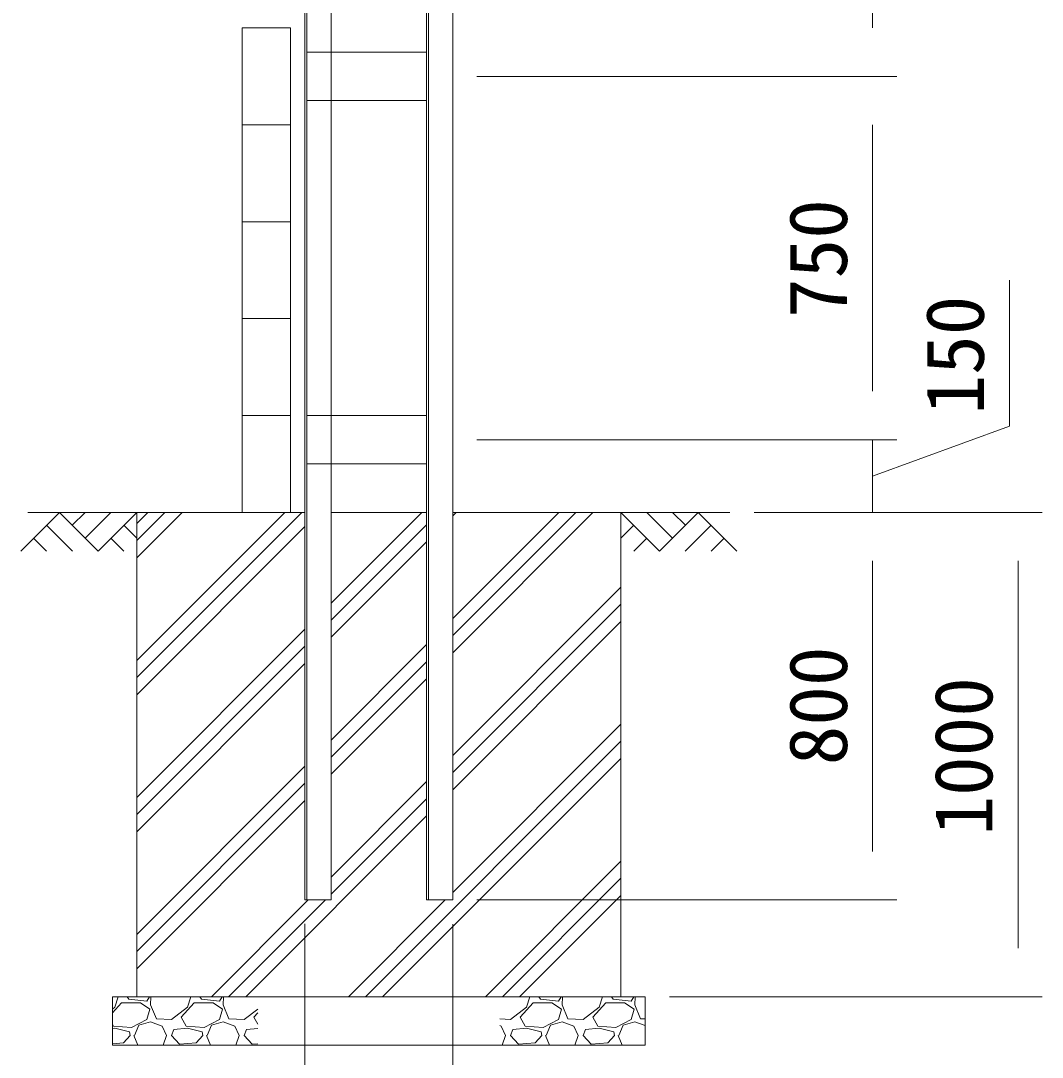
# Model space of a CAD drawing. Units: millimetres, scale not verified. Extents: x -10500 to 10500, y -7425 to 7425.
# Drawn here: x -1995 to 115, y -4973 to -2833 of the extents above; entities that cross this region are included whole.
import ezdxf
from ezdxf.enums import TextEntityAlignment as Align

# ---------------------------------------------------------------- set-up
doc = ezdxf.new("R2010")
doc.units = ezdxf.units.MM
doc.header["$LTSCALE"] = 50
doc.linetypes.add('DASHED', pattern=[7.5, 6, -1.5])
for name, color, linetype, lineweight in [('0-1_D-STR1', 1, 'Continuous', 18), ('0-6_D-STR-DIM', 7, 'Continuous', 9), ('0-8_D-BGD', 7, 'Continuous', 9), ('0-9_D-STR4', 7, 'Continuous', 9), ('0-A_D-DCR-HCH', 7, 'Continuous', 9)]:
    doc.layers.add(name, color=color, linetype=linetype, lineweight=lineweight)
doc.styles.add('ＭＳ ゴシック', font='')
doc.styles.get('ＭＳ ゴシック').set_extended_font_data('MS Gothic')

msp = doc.modelspace()

# ---------------------------------------------------------------- linework, layer by layer
at = {"layer": '0-1_D-STR1'}
for p, q in [((-1407.79, -4647.93), (-1407.79, 2225.4)), ((-1403.79, -4647.93), (-1403.79, 2225.07)), ((-1102.79, -4647.93), (-1102.79, 2000.44)), ((-1156.79, -4647.93), (-1156.79, 1978.07)), ((-1152.79, -4647.93), (-1152.79, 1979.73)), ((-1353.79, -2897.93), (-1353.79, -2097.93)), ((-1156.79, -2897.93), (-1403.79, -2897.93)), ((-1403.79, -2997.93), (-1156.79, -2997.93)), ((-1353.79, -3647.93), (-1353.79, -2997.93)), ((-1156.79, -3647.93), (-1403.79, -3647.93)), ((-1403.79, -3747.93), (-1156.79, -3747.93)), ((-1353.79, -4647.93), (-1353.79, -3747.93)), ((-1407.79, -4647.93), (-1353.79, -4647.93)), ((-1156.79, -4647.93), (-1102.79, -4647.93))]:
    msp.add_line(p, q, dxfattribs=at)
at = {"layer": '0-1_D-STR1', "linetype": 'DASHED'}
for p, q in [((-1353.79, -2897.93), (-1353.79, -2997.93)), ((-1353.79, -3647.93), (-1353.79, -3747.93))]:
    msp.add_line(p, q, dxfattribs=at)
at = {"layer": '0-6_D-STR-DIM'}
for p, q in [((-235.59, -2847.93), (-235.59, -2147.93)), ((-1052.79, -2947.93), (-185.59, -2947.93)), ((-1052.79, -2947.93), (-185.59, -2947.93)), ((-235.59, -3597.93), (-235.59, -3047.93)), ((-235.59, -3597.93), (-235.59, -3497.93)), ((-1052.79, -3697.93), (-185.59, -3697.93)), ((-1052.79, -3697.93), (-185.59, -3697.93)), ((-235.59, -3847.93), (-235.59, -3697.93)), ((-235.59, -3847.93), (-235.59, -3697.93)), ((-480.29, -3847.93), (-185.59, -3847.93)), ((-480.29, -3847.93), (-185.59, -3847.93)), ((-480.29, -3847.93), (114.71, -3847.93)), ((-235.59, -4547.93), (-235.59, -3947.93)), ((-235.59, -3947.93), (-235.59, -4047.93)), ((64.71, -3947.93), (64.71, -4747.93)), ((-1052.79, -4647.93), (-185.59, -4647.93)), ((-1407.79, -4697.41), (-1407.79, -5307.93)), ((-1102.79, -4697.93), (-1102.79, -5307.93)), ((-655.29, -4847.93), (114.71, -4847.93))]:
    msp.add_line(p, q, dxfattribs=at)
msp.add_lwpolyline([(-235.59, -3772.93), (46.99, -3669.89), (46.99, -3368.44)], dxfattribs=at)
at = {"layer": '0-8_D-BGD'}
for p, q in [((-1437.79, -3847.93), (-1437.79, -2847.93)), ((-1537.79, -3047.93), (-1437.79, -3047.93)), ((-1537.79, -3247.93), (-1437.79, -3247.93)), ((-1537.79, -3447.93), (-1437.79, -3447.93)), ((-1537.79, -3647.93), (-1437.79, -3647.93)), ((-1980.29, -3847.93), (-1407.79, -3847.93)), ((-1353.79, -3847.93), (-1156.79, -3847.93)), ((-1102.79, -3847.93), (-530.29, -3847.93))]:
    msp.add_line(p, q, dxfattribs=at)
msp.add_lwpolyline([(-1537.79, -3847.93), (-1537.79, -2847.93), (-1437.79, -2847.93)], dxfattribs=at)
at = {"layer": '0-9_D-STR4'}
for p, q in [((-1755.29, -4847.93), (-1755.29, -3847.93)), ((-755.29, -4847.93), (-755.29, -3847.93)), ((-1805.29, -4847.93), (-705.29, -4847.93)), ((-1805.29, -4847.93), (-1805.29, -4947.93)), ((-705.29, -4847.93), (-705.29, -4947.93)), ((-1805.29, -4947.93), (-705.29, -4947.93))]:
    msp.add_line(p, q, dxfattribs=at)
at = {"layer": '0-A_D-DCR-HCH'}
for p, q in [((-1914.93, -3847.93), (-1994.75, -3927.75)), ((-1914.93, -3847.93), (-1835.11, -3927.75)), ((-1888.32, -3874.54), (-1861.72, -3847.93)), ((-1861.72, -3901.14), (-1808.5, -3847.93)), ((-1835.11, -3927.75), (-1755.29, -3847.93)), ((-1755.29, -3941.62), (-1661.6, -3847.93)), ((-1755.29, -3906.27), (-1696.96, -3847.93)), ((-1755.29, -4189.11), (-1414.11, -3847.93)), ((-1755.29, -3870.91), (-1732.31, -3847.93)), ((-1755.29, -4153.75), (-1449.47, -3847.93)), ((-1353.79, -4035.1), (-1166.63, -3847.93)), ((-1102.79, -3854.81), (-1095.92, -3847.93)), ((-1102.79, -4137.65), (-813.07, -3847.93)), ((-1102.79, -4102.29), (-848.43, -3847.93)), ((-1102.79, -4066.94), (-883.78, -3847.93)), ((-675.47, -3927.75), (-755.29, -3847.93)), ((-648.87, -3901.14), (-702.08, -3847.93)), ((-595.66, -3847.93), (-675.47, -3927.75)), ((-622.12, -3874.68), (-648.87, -3847.93)), ((-595.66, -3847.93), (-515.84, -3927.75)), ((-1941.53, -3874.54), (-1888.08, -3927.75)), ((-1781.9, -3874.54), (-1755.29, -3901.02)), ((-1755.29, -4224.46), (-1407.79, -3876.96)), ((-1353.79, -4070.45), (-1156.79, -3873.45)), ((-728.69, -3874.54), (-755.29, -3901.02)), ((-569.05, -3874.54), (-622.51, -3927.75)), ((-1968.14, -3901.14), (-1941.41, -3927.75)), ((-1808.5, -3901.14), (-1781.78, -3927.75)), ((-1353.79, -4105.81), (-1156.79, -3908.81)), ((-702.08, -3901.14), (-728.81, -3927.75)), ((-542.44, -3901.14), (-569.17, -3927.75)), ((-1102.79, -4349.78), (-755.29, -4002.28)), ((-1102.79, -4385.14), (-755.29, -4037.64)), ((-1102.79, -4420.49), (-755.29, -4072.99)), ((-1755.29, -4436.6), (-1407.79, -4089.1)), ((-1755.29, -4471.95), (-1407.79, -4124.45)), ((-1353.79, -4317.94), (-1156.79, -4120.94)), ((-1755.29, -4507.31), (-1407.79, -4159.81)), ((-1353.79, -4353.29), (-1156.79, -4156.29)), ((-1353.79, -4388.65), (-1156.79, -4191.65)), ((-1102.79, -4632.62), (-755.29, -4285.12)), ((-1282.74, -4847.93), (-755.29, -4320.48)), ((-1247.39, -4847.93), (-755.29, -4355.83)), ((-1755.29, -4719.44), (-1407.79, -4371.94)), ((-1755.29, -4754.79), (-1407.79, -4407.29)), ((-1353.79, -4600.78), (-1156.79, -4403.78)), ((-1755.29, -4790.15), (-1407.79, -4442.65)), ((-1353.79, -4636.14), (-1156.79, -4439.14)), ((-1530.23, -4847.93), (-1156.79, -4474.49)), ((-1035.26, -4847.93), (-755.29, -4567.97)), ((-999.9, -4847.93), (-755.29, -4603.32)), ((-964.55, -4847.93), (-755.29, -4638.68)), ((-1600.94, -4847.93), (-1400.94, -4647.93)), ((-1565.59, -4847.93), (-1365.59, -4647.93)), ((-1318.1, -4847.93), (-1118.1, -4647.93)), ((-1800.2, -4869.43), (-1793.32, -4847.93)), ((-1775.04, -4847.93), (-1771.7, -4852.93)), ((-1771.7, -4852.93), (-1734.2, -4857.43)), ((-1734.2, -4857.43), (-1728.92, -4847.93)), ((-1725.89, -4847.93), (-1726.7, -4864.93)), ((-1650.2, -4869.43), (-1643.32, -4847.93)), ((-1625.04, -4847.93), (-1621.7, -4852.93)), ((-1621.7, -4852.93), (-1584.2, -4857.43)), ((-1584.2, -4857.43), (-1578.92, -4847.93)), ((-1575.89, -4847.93), (-1576.7, -4864.93)), ((-950.2, -4869.43), (-943.32, -4847.93)), ((-925.04, -4847.93), (-921.7, -4852.93)), ((-921.7, -4852.93), (-884.2, -4857.43)), ((-884.2, -4857.43), (-878.92, -4847.93)), ((-875.89, -4847.93), (-876.7, -4864.93)), ((-800.2, -4869.43), (-793.32, -4847.93)), ((-775.04, -4847.93), (-771.7, -4852.93)), ((-771.7, -4852.93), (-734.2, -4857.43)), ((-734.2, -4857.43), (-728.92, -4847.93)), ((-725.89, -4847.93), (-726.7, -4864.93)), ((-1805.29, -4881.09), (-1786.7, -4860.43)), ((-1805.29, -4873.36), (-1800.2, -4869.43)), ((-1786.7, -4860.43), (-1747.7, -4860.43)), ((-1747.7, -4860.43), (-1728.2, -4873.93)), ((-1728.2, -4873.93), (-1734.2, -4894.93)), ((-1726.7, -4864.93), (-1714.7, -4893.43)), ((-1683.2, -4894.93), (-1650.2, -4869.43)), ((-1663.7, -4890.43), (-1636.7, -4860.43)), ((-1578.2, -4873.93), (-1584.2, -4894.93)), ((-1576.7, -4864.93), (-1564.7, -4893.43)), ((-1533.2, -4894.93), (-1505.29, -4873.36)), ((-963.7, -4890.43), (-936.7, -4860.43)), ((-936.7, -4860.43), (-897.7, -4860.43)), ((-897.7, -4860.43), (-878.2, -4873.93)), ((-878.2, -4873.93), (-884.2, -4894.93)), ((-876.7, -4864.93), (-864.7, -4893.43)), ((-833.2, -4894.93), (-800.2, -4869.43)), ((-813.7, -4890.43), (-786.7, -4860.43)), ((-786.7, -4860.43), (-747.7, -4860.43)), ((-747.7, -4860.43), (-728.2, -4873.93)), ((-728.2, -4873.93), (-734.2, -4894.93)), ((-726.7, -4864.93), (-714.7, -4893.43)), ((-1734.2, -4894.93), (-1765.7, -4911.43)), ((-1750.7, -4906.93), (-1726.7, -4899.43)), ((-1726.7, -4899.43), (-1702.7, -4908.43)), ((-1714.7, -4893.43), (-1683.2, -4894.93)), ((-1653.2, -4908.43), (-1663.7, -4890.43)), ((-1584.2, -4894.93), (-1615.7, -4911.43)), ((-1600.7, -4906.93), (-1576.7, -4899.43)), ((-1576.7, -4899.43), (-1552.7, -4908.43)), ((-1564.7, -4893.43), (-1533.2, -4894.93)), ((-1513.7, -4890.43), (-1505.29, -4881.09)), ((-1505.29, -4904.85), (-1513.7, -4890.43)), ((-953.2, -4908.43), (-963.7, -4890.43)), ((-884.2, -4894.93), (-915.7, -4911.43)), ((-900.7, -4906.93), (-876.7, -4899.43)), ((-876.7, -4899.43), (-852.7, -4908.43)), ((-864.7, -4893.43), (-833.2, -4894.93)), ((-803.2, -4908.43), (-813.7, -4890.43)), ((-734.2, -4894.93), (-765.7, -4911.43)), ((-750.7, -4906.93), (-726.7, -4899.43)), ((-726.7, -4899.43), (-705.29, -4907.46)), ((-714.7, -4893.43), (-705.29, -4893.88)), ((-1803.2, -4908.43), (-1805.29, -4904.85)), ((-1800.2, -4912.93), (-1805.29, -4913.47)), ((-1765.7, -4911.43), (-1803.2, -4908.43)), ((-1770.2, -4920.43), (-1800.2, -4912.93)), ((-1768.7, -4927.93), (-1770.2, -4920.43)), ((-1759.7, -4927.93), (-1750.7, -4906.93)), ((-1702.7, -4908.43), (-1693.7, -4927.93)), ((-1683.2, -4927.93), (-1678.7, -4915.93)), ((-1650.2, -4912.93), (-1678.7, -4915.93)), ((-1615.7, -4911.43), (-1653.2, -4908.43)), ((-1620.2, -4920.43), (-1650.2, -4912.93)), ((-1618.7, -4927.93), (-1620.2, -4920.43)), ((-1609.7, -4927.93), (-1600.7, -4906.93)), ((-1552.7, -4908.43), (-1543.7, -4927.93)), ((-1533.2, -4927.93), (-1528.7, -4915.93)), ((-1505.29, -4913.47), (-1528.7, -4915.93)), ((-1005.29, -4907.46), (-1002.7, -4908.43)), ((-1002.7, -4908.43), (-993.7, -4927.93)), ((-983.2, -4927.93), (-978.7, -4915.93)), ((-950.2, -4912.93), (-978.7, -4915.93)), ((-915.7, -4911.43), (-953.2, -4908.43)), ((-920.2, -4920.43), (-950.2, -4912.93)), ((-918.7, -4927.93), (-920.2, -4920.43)), ((-909.7, -4927.93), (-900.7, -4906.93)), ((-852.7, -4908.43), (-843.7, -4927.93)), ((-833.2, -4927.93), (-828.7, -4915.93)), ((-800.2, -4912.93), (-828.7, -4915.93)), ((-765.7, -4911.43), (-803.2, -4908.43)), ((-770.2, -4920.43), (-800.2, -4912.93)), ((-768.7, -4927.93), (-770.2, -4920.43)), ((-759.7, -4927.93), (-750.7, -4906.93)), ((-1782.2, -4942.93), (-1805.29, -4944.94)), ((-1768.7, -4927.93), (-1782.2, -4942.93)), ((-1761.2, -4927.93), (-1752.63, -4947.93)), ((-1700.84, -4947.93), (-1693.7, -4927.93)), ((-1666.7, -4945.93), (-1683.2, -4927.93)), ((-1632.2, -4942.93), (-1666.7, -4945.93)), ((-1618.7, -4927.93), (-1632.2, -4942.93)), ((-1611.2, -4927.93), (-1602.63, -4947.93)), ((-1550.84, -4947.93), (-1543.7, -4927.93)), ((-1516.7, -4945.93), (-1533.2, -4927.93)), ((-1000.84, -4947.93), (-993.7, -4927.93)), ((-966.7, -4945.93), (-983.2, -4927.93)), ((-932.2, -4942.93), (-966.7, -4945.93)), ((-918.7, -4927.93), (-932.2, -4942.93)), ((-911.2, -4927.93), (-902.63, -4947.93)), ((-850.84, -4947.93), (-843.7, -4927.93)), ((-816.7, -4945.93), (-833.2, -4927.93)), ((-782.2, -4942.93), (-816.7, -4945.93)), ((-768.7, -4927.93), (-782.2, -4942.93)), ((-761.2, -4927.93), (-752.63, -4947.93)), ((-1505.29, -4944.94), (-1516.7, -4945.93))]:
    msp.add_line(p, q, dxfattribs=at)
for points in [[(-1636.7, -4860.43), (-1597.7, -4860.43), (-1578.2, -4873.93)], [(-1005.29, -4893.88), (-983.2, -4894.93), (-950.2, -4869.43)]]:
    msp.add_lwpolyline(points, dxfattribs=at)

# ---------------------------------------------------------------- texts
at = {"layer": '0-6_D-STR-DIM', "style": 'ＭＳ ゴシック'}
for s, p in [('750', (-252.46, -3446.68)), ('150', (30.12, -3645.79)), ('800', (-252.46, -4370.12)), ('1000', (47.84, -4515.18))]:
    msp.add_text(s, height=120.2, rotation=90, dxfattribs=at).set_placement(p, align=Align.BOTTOM_LEFT)

doc.saveas('drawing.dxf')
